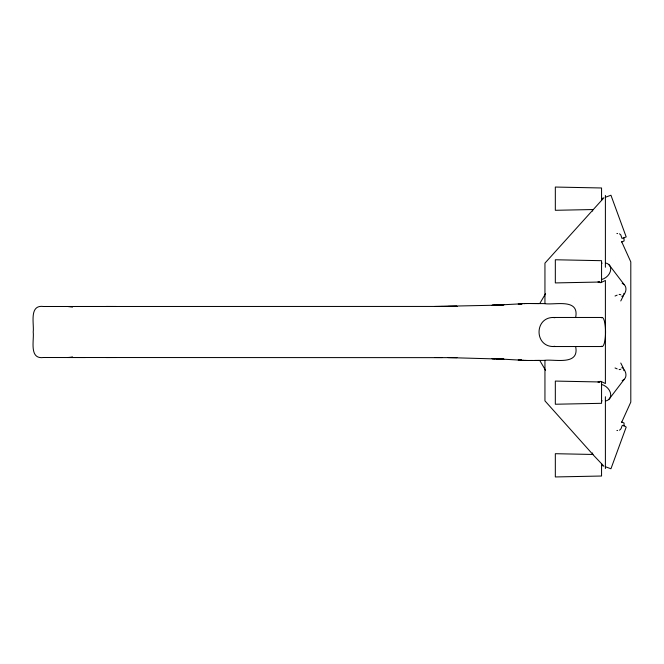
<?xml version="1.0" encoding="UTF-8"?>
<svg xmlns="http://www.w3.org/2000/svg" width="664" height="664" viewBox="0 0 664 664"><rect width="100%" height="100%" fill="white"/><g stroke="black" fill="none" stroke-linecap="round" stroke-linejoin="round"><path stroke-width="1" d="M575.738 346.99C579.174 365.573 555.295 359.133 544.945 360.295L544.945 400.857L592.985 454.599M623.911 426.114L624.094 423.649M623.845 294.086L623.911 293.388M623.521 295.463L620.774 300.966M621.836 367.848L622.193 367.391A10.002 7.503 37.3 0 1 622.193 380.646M621.653 422.304L630.8 402.11L630.8 261.89L621.653 241.696M539.799 303.473L545.576 293.662M608.971 399.33L624.218 379.343M601.559 198.669L603.883 197.822L544.945 263.143L544.945 303.705C555.253 305.1 579.191 298.269 575.738 317.01M624.044 241.015L621.629 241.995M601.559 263.293L602.09 263.093L601.559 263.151M619.504 430.172C623.197 428.23 619.969 422.453 626.193 427.085L610.946 468.767L605.394 466.734M620.774 369.25L619.122 369.632M615.038 296.028L617.138 295.14M605.394 197.266L610.946 195.233L626.193 236.915L622.002 238.442L620.765 234.873L619.504 233.828M72.542 356.892L69.836 357.39M616.897 430.579L617.628 430.396M605.394 400.948L606.946 400.633A10.002 7.503 37.3 0 0 610.266 392.308A10.002 7.503 37.3 0 0 601.559 384.464M602.074 317.467L552.929 317.467C534.429 317.873 534.429 346.127 552.929 346.533L602.074 346.533M552.929 346.533L554.838 346.293M597.957 382.049L600.065 381.974L555.328 381.078L555.328 404.235L601.559 403.314L601.559 382.265M598.53 381.592L600.87 381.352L605.394 383.543L605.394 280.457L600.87 282.648L598.53 282.407M518.31 304.054L522.46 303.73L518.31 304.054L521.248 303.838L519.298 304.145M523.348 303.672L524.726 303.589M521.041 303.822L492.032 305.349L503.918 304.834L500.789 304.967M70.002 357.39L67.653 357.506L456.973 357.639M492.032 305.349L499.519 305.025M494.821 305.224L434.538 306.486L456.973 306.361L448.225 306.403M617.138 368.86L615.038 367.972M524.245 303.597L526.768 303.531M526.278 303.548L530.088 303.506M527.764 303.506L544.945 303.614M592.786 209.542L555.328 210.297L555.328 187.049L601.559 187.978L601.559 200.561M531.881 360.477L526.768 360.469M539.566 360.428L530.088 360.494M441.469 306.461L456.973 306.361M534.752 360.461L544.945 360.386M531.881 360.477L532.52 360.477M75.289 306.494L442.324 306.444M106.282 357.547L116.15 357.506M106.282 306.453L116.15 306.494L43.492 306.494C28.735 304.469 34.304 324.173 33.2 332C34.304 339.819 28.726 359.531 43.492 357.506L85.424 357.547M434.538 357.514L442.324 357.556M531.881 303.523L538.927 303.564M530.818 303.514L531.881 303.523M448.225 357.597L503.918 359.166L496.564 358.842M523.232 360.32L528.071 360.502M525.224 360.428L526.278 360.452M499.519 358.975L492.032 358.651L494.821 358.776M500.789 359.033L522.46 360.27L518.31 359.946L521.248 360.162L519.298 359.855M67.653 306.494L72.542 307.108M523.348 360.328L524.17 360.394M518.31 359.946L521.041 360.178M601.559 400.848L602.09 400.907L601.559 400.707M597.957 281.951L600.065 282.026L555.328 282.922L555.328 259.765L601.559 260.686L601.559 281.735M552.929 317.467L554.855 317.716M619.122 294.368L620.774 294.75M605.394 263.052L606.946 263.367A10.002 7.503 -37.3 0 1 610.266 271.692A10.002 7.503 -37.3 0 1 601.559 279.536M616.897 233.421L617.628 233.603M621.629 422.005L624.044 422.985M601.559 465.331L603.883 466.178L592.786 454.458L555.328 453.703L555.328 476.951L601.559 476.022L601.559 463.439M620.774 363.034L623.521 368.537M608.971 264.67L624.218 284.657M539.799 360.527L545.576 370.338M621.836 296.152L622.193 296.609A10.002 7.503 -37.3 0 0 622.193 283.354M623.845 369.914L623.911 370.612M623.911 237.886L624.094 240.351M605.394 195.415L605.394 267.26M605.394 396.74L605.394 468.585M592.62 210.388L592.62 211.069M592.62 452.931L592.62 453.612M601.293 317.832A14.533 3.486 90 0 1 605.56 332A14.533 3.486 90 0 1 601.293 346.168"/></g></svg>
